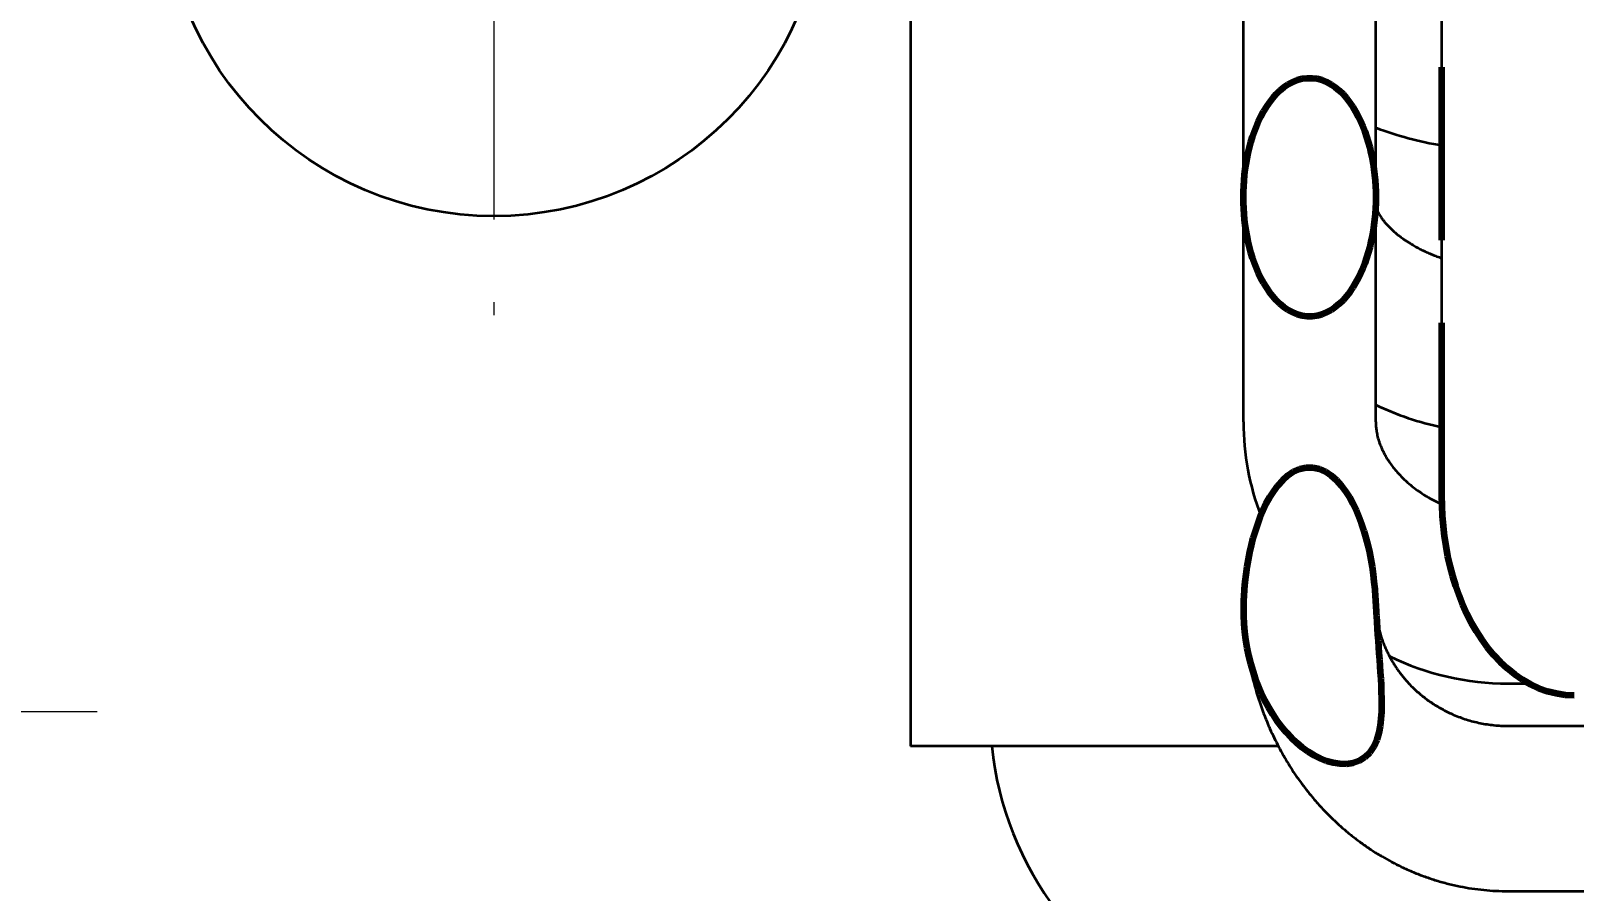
# Model space of a CAD drawing. Extents: x 23 to 417, y 3 to 294.
# Drawn here: x 143.061 to 144.927, y 93.535 to 94.576 of the extents above; entities that cross this region are included whole.
import ezdxf
from ezdxf.enums import TextEntityAlignment as Align

# ---------------------------------------------------------------- set-up
doc = ezdxf.new("R2010")
doc.units = 0
doc.linetypes.add('DASHDOT', pattern=[18.5, 12, -3, 0.5, -3])
doc.linetypes.add('DASHED', pattern=[15, 12, -3])
doc.layers.get('0').update_dxf_attribs({"lineweight": 13})
doc.styles.get("Standard").update_dxf_attribs({"font": 'isocp.shx'})
doc.dimstyles.get("Standard").update_dxf_attribs({"dimtxt": 2.5, "dimasz": 2.5, "dimexe": 1.25, "dimexo": 0.625, "dimtad": 1, "dimtxsty": 'Standard', "dimcen": 2.5, "dimadec": 0, "dimazin": 0, "dimtfac": 1, "dimtmove": 0, "dimatfit": 0, "dimfxl": 0, "dimarcsym": 0})

# ---------------------------------------------------------------- blocks, each defined once
blk = doc.blocks.new('*D489')
at = {"color": 30, "lineweight": 13, "transparency": 16777216}
for p, q in [((139.3107, 96.4887), (139.3107, 76.0052)), ((115.691, 76.0052), (144.3107, 76.0052))]:
    blk.add_line(p, q, dxfattribs=at)
at = {"color": 30, "lineweight": 13, "ltscale": 0.117668, "transparency": 16777216}
blk.add_line((133.7807, 80.7119), (133.7807, 76.0052), dxfattribs=at)
at = {"color": 30, "lineweight": 13, "transparency": 16777216}
for points in [[(131.8488, 75.4876), (133.7807, 76.0052), (131.8488, 76.5228)], [(141.2425, 76.5228), (139.3107, 76.0052), (141.2425, 75.4876)]]:
    blk.add_lwpolyline(points, dxfattribs=at)
for s, height, width, p, p2 in [('[', 2, 1.552527, (124.7289, 78.0052), (125.5052, 78.0052)), (']', 2, 1.552524, (129.0591, 78.0052), (129.8354, 78.0052)), ('27.7', 2, 1.341762, (115.691, 78.0052), (121.7289, 78.0052)), ('1', 2, 2.21984, (126.5052, 78.0052), (128.0591, 78.0052)), ('/', 1, 1.818182, (122.7289, 78.5052), (123.7289, 78.5052))]:
    blk.add_text(s, height=height, dxfattribs=dict(at, width=width)).set_placement(p, p2, align=Align.FIT)
blk = doc.blocks.new('BLOCK4494')
at = {"color": 7, "linetype": 'DASHDOT', "lineweight": 13, "ltscale": 0.13}
for p, q in [((9.7, -25.1996), (9.7, -30.3996)), ((12.3, -27.7996), (7.1, -27.7996))]:
    blk.add_line(p, q, dxfattribs=at)
blk = doc.blocks.new('BLOCK4531')
at = {"color": 7, "linetype": 'DASHDOT', "lineweight": 13, "ltscale": 0.13}
for p, q in [((14.7, -20.1996), (14.7, -25.3996)), ((17.3, -22.7996), (12.1, -22.7996))]:
    blk.add_line(p, q, dxfattribs=at)
blk = doc.blocks.new('BLOCK4554')
at = {"color": 7, "lineweight": 35, "ltscale": 0.4375}
blk.add_line((17.22, -10.5075), (17.22, -28.0075), dxfattribs=at)
at = {"color": 7, "lineweight": 35, "ltscale": 0.044846}
blk.add_line((19.2333, -24.7334), (19.2333, -22.9396), dxfattribs=at)
at = {"color": 7, "lineweight": 35, "ltscale": 0.043543}
blk.add_line((20.0333, -24.6813), (20.0333, -22.9396), dxfattribs=at)
at = {"color": 7, "lineweight": 35, "ltscale": 0.087136}
blk.add_line((20.4333, -26.4901), (20.4333, -23.0047), dxfattribs=at)
at = {"color": 7, "lineweight": 35, "ltscale": 0.033996}
for p, q in [((19.2333, -26.0453), (19.2333, -24.6855)), ((20.0333, -26.0453), (20.0333, -24.6855))]:
    blk.add_line(p, q, dxfattribs=at)
at = {"color": 7, "lineweight": 35, "ltscale": 0.001926}
blk.add_line((20.03, -27.1023), (20.0346, -27.1792), dxfattribs=at)
at = {"color": 7, "lineweight": 35, "ltscale": 0.000959588}
blk.add_line((19.2369, -27.2559), (19.2351, -27.2175), dxfattribs=at)
at = {"color": 7, "lineweight": 35, "ltscale": 0.000959999}
blk.add_line((20.0346, -27.1792), (20.037, -27.2175), dxfattribs=at)
at = {"color": 7, "lineweight": 35, "ltscale": 0.003117}
blk.add_line((20.8333, -27.6276), (20.958, -27.6276), dxfattribs=at)
at = {"color": 7, "lineweight": 35, "ltscale": 0.23}
for p, q in [((20.8333, -27.8842), (30.0333, -27.8842)), ((20.8333, -28.8842), (30.0333, -28.8842))]:
    blk.add_line(p, q, dxfattribs=at)
at = {"color": 7, "lineweight": 35, "ltscale": 0.055614}
blk.add_line((19.4446, -28.0075), (17.22, -28.0075), dxfattribs=at)
at = {"color": 7, "lineweight": 35}
blk.add_circle((14.7, -22.7996), 2, dxfattribs=at)
for centre, radius, start, end in [((20.768, -22.3119), 2.0863, 249.35302, 260.76803), ((20.7986, -24.3412), 1.7739, 244.46983, 258.11603), ((20.825, -26.0462), 1.5916, 179.96845, 200.87833), ((20.5252, -27.1764), 1.2907, 176.71152, 181.82814), ((20.8316, -25.9925), 1.6351, 244.03605, 270.06), ((19.7, -27.7996), 2, 185.97021, 217.15611)]:
    blk.add_arc(centre, radius, start, end, dxfattribs=at)
for points, degree, knots in [([(20.0333, -24.6855), (20.0333, -24.6197), (20.0292, -24.554), (20.0209, -24.4887), (19.9943, -24.3533), (19.9465, -24.2254), (19.915, -24.1614), (19.8635, -24.0843), (19.7975, -24.0258), (19.7809, -24.0131), (19.748, -23.9918), (19.7125, -23.9766), (19.6947, -23.9708), (19.6599, -23.9632), (19.6245, -23.9625), (19.6069, -23.9639), (19.5725, -23.9701), (19.5395, -23.9825), (19.5231, -23.9903), (19.4534, -24.0307), (19.3958, -24.0938), (19.3589, -24.1506), (19.292, -24.2847), (19.2538, -24.433), (19.2402, -24.5164), (19.2333, -24.601), (19.2333, -24.6855)], 5, [0, 0, 0, 0, 0, 0, 0.465072, 0.465072, 0.465072, 0.977106, 0.977106, 0.977106, 1.134805, 1.134805, 1.134805, 1.279691, 1.279691, 1.279691, 1.417634, 1.417634, 1.417634, 1.557316, 1.557316, 1.557316, 2.042865, 2.042865, 2.042865, 2.640664, 2.640664, 2.640664, 2.640664, 2.640664, 2.640664]), ([(19.2333, -24.6855), (19.2333, -24.77), (19.2402, -24.8546), (19.2538, -24.938), (19.292, -25.0863), (19.3589, -25.2204), (19.3957, -25.2772), (19.4534, -25.3403), (19.5231, -25.3807), (19.5395, -25.3885), (19.5725, -25.4009), (19.6069, -25.4071), (19.6245, -25.4085), (19.6599, -25.4078), (19.6947, -25.4002), (19.7125, -25.3944), (19.748, -25.3792), (19.7809, -25.3579), (19.7975, -25.3452), (19.8635, -25.2867), (19.915, -25.2096), (19.9465, -25.1456), (19.9943, -25.0177), (20.0209, -24.8823), (20.0292, -24.817), (20.0333, -24.7513), (20.0333, -24.6855)], 5, [0, 0, 0, 0, 0, 0, 0.597809, 0.597809, 0.597809, 1.083373, 1.083373, 1.083373, 1.223055, 1.223055, 1.223055, 1.360998, 1.360998, 1.360998, 1.505884, 1.505884, 1.505884, 1.663583, 1.663583, 1.663583, 2.175598, 2.175598, 2.175598, 2.640664, 2.640664, 2.640664, 2.640664, 2.640664, 2.640664]), ([(20.0333, -24.7334), (20.0333, -24.7341), (20.0334, -24.7357), (20.0337, -24.7388), (20.0345, -24.7431), (20.0362, -24.7498), (20.0393, -24.7588), (20.0435, -24.7685), (20.0483, -24.7782), (20.0535, -24.7877), (20.0598, -24.7982), (20.0682, -24.8108), (20.079, -24.8255), (20.0926, -24.8422), (20.1079, -24.859), (20.1241, -24.8754), (20.141, -24.8911), (20.159, -24.9065), (20.18, -24.9232), (20.2079, -24.9434), (20.2387, -24.9635), (20.2693, -24.9815), (20.2953, -24.9956), (20.321, -25.0084), (20.3476, -25.0208), (20.3752, -25.0326), (20.4038, -25.0438), (20.4232, -25.0508), (20.4331, -25.0542)], 3, [0, 0, 0, 0, 0.0021047, 0.0048636, 0.0091154, 0.0154204, 0.0253833, 0.0376369, 0.047161, 0.0579805, 0.0699505, 0.0838836, 0.103443, 0.1246803, 0.1484078, 0.1715672, 0.1939416, 0.2175966, 0.2424655, 0.2744764, 0.3208507, 0.3529355, 0.3808681, 0.409552, 0.4389459, 0.469004, 0.4996806, 0.5309305, 0.5309305, 0.5309305, 0.5309305]), ([(20.0333, -26.0453), (20.0333, -26.0501), (20.0335, -26.0596), (20.0344, -26.0739), (20.0358, -26.0883), (20.038, -26.1033), (20.0408, -26.1189), (20.0446, -26.1351), (20.0491, -26.1517), (20.0552, -26.1705), (20.0629, -26.1912), (20.0721, -26.2122), (20.082, -26.2322), (20.0941, -26.2544), (20.1095, -26.2795), (20.1289, -26.3073), (20.1506, -26.3349), (20.1741, -26.3616), (20.1993, -26.3874), (20.2277, -26.4135), (20.2597, -26.44), (20.2959, -26.4666), (20.3331, -26.4909), (20.3688, -26.5116), (20.4021, -26.5289), (20.4233, -26.539), (20.434, -26.5438)], 3, [0, 0, 0, 0, 0.0142178, 0.0284867, 0.0429815, 0.057778, 0.0738631, 0.090439, 0.107635, 0.1256541, 0.1496808, 0.1737577, 0.194508, 0.216644, 0.249378, 0.2829445, 0.3184004, 0.3545506, 0.3895563, 0.4265091, 0.4700805, 0.5144794, 0.5610322, 0.6033002, 0.6381674, 0.673611, 0.673611, 0.673611, 0.673611]), ([(20.03, -27.1023), (20.025, -27.0158), (20.0153, -26.9295), (20.0007, -26.8445), (19.9709, -26.7199), (19.9259, -26.6018), (19.9095, -26.5643), (19.8698, -26.4863), (19.819, -26.4169), (19.7876, -26.3825), (19.7416, -26.3468), (19.6898, -26.3276), (19.678, -26.3242), (19.655, -26.3195), (19.6316, -26.3186), (19.6201, -26.3191), (19.5973, -26.3219), (19.5751, -26.3282), (19.564, -26.3322), (19.5362, -26.3446), (19.5103, -26.3615), (19.4949, -26.3735), (19.4557, -26.4091), (19.4221, -26.4517), (19.4029, -26.4807), (19.3641, -26.5477), (19.3332, -26.6198), (19.3183, -26.6604), (19.2831, -26.7705), (19.2594, -26.8847), (19.2484, -26.9567), (19.2408, -27.0294), (19.2366, -27.1023)], 5, [0, 0, 0, 0, 0, 0, 0.613402, 0.613402, 0.613402, 0.908545, 0.908545, 0.908545, 1.248258, 1.248258, 1.248258, 1.343855, 1.343855, 1.343855, 1.43502, 1.43502, 1.43502, 1.526797, 1.526797, 1.526797, 1.673477, 1.673477, 1.673477, 1.928439, 1.928439, 1.928439, 2.238939, 2.238939, 2.238939, 2.755645, 2.755645, 2.755645, 2.755645, 2.755645, 2.755645]), ([(21.2333, -27.7), (21.1563, -27.7), (21.0792, -27.6863), (21.0048, -27.6588), (20.8584, -27.5768), (20.7361, -27.453), (20.6798, -27.3794), (20.5566, -27.1779), (20.4804, -26.947), (20.4503, -26.8022), (20.4344, -26.6517), (20.4333, -26.5015), (20.4333, -26.4977), (20.4333, -26.4939), (20.4333, -26.4901)], 5, [0, 0, 0, 0, 0, 0, 0.616602, 0.616602, 0.616602, 1.293518, 1.293518, 1.293518, 2.328977, 2.328977, 2.328977, 2.355776, 2.355776, 2.355776, 2.355776, 2.355776, 2.355776]), ([(20.037, -27.2175), (20.041, -27.2806), (20.0453, -27.3436), (20.05, -27.4066), (20.0578, -27.51), (20.0644, -27.6158), (20.0666, -27.6567), (20.0692, -27.7287), (20.0678, -27.8029), (20.0661, -27.8345), (20.0614, -27.8832), (20.051, -27.932), (20.0467, -27.9487), (20.0369, -27.9789), (20.0233, -28.0076), (20.016, -28.0206), (20.0006, -28.0435), (19.982, -28.0632), (19.9723, -28.0719), (19.9521, -28.0869), (19.9302, -28.0981), (19.9188, -28.1029), (19.8888, -28.1126), (19.8577, -28.1165), (19.838, -28.1169), (19.7969, -28.1142), (19.7562, -28.1046), (19.7349, -28.0978), (19.6788, -28.0757), (19.6255, -28.0438), (19.5934, -28.0206), (19.5283, -27.9657), (19.4702, -27.8998), (19.4415, -27.8624), (19.3568, -27.7357), (19.2951, -27.5898), (19.2642, -27.4838), (19.2447, -27.3729), (19.2372, -27.2609), (19.2371, -27.2592), (19.237, -27.2575), (19.2369, -27.2559)], 5, [0, 0, 0, 0, 0, 0, 0.535197, 0.535197, 0.535197, 0.867954, 0.867954, 0.867954, 1.110519, 1.110519, 1.110519, 1.2356, 1.2356, 1.2356, 1.341886, 1.341886, 1.341886, 1.438563, 1.438563, 1.438563, 1.534797, 1.534797, 1.534797, 1.688936, 1.688936, 1.688936, 1.862894, 1.862894, 1.862894, 2.153902, 2.153902, 2.153902, 2.48169, 2.48169, 2.48169, 3.202259, 3.202259, 3.202259, 3.213172, 3.213172, 3.213172, 3.213172, 3.213172, 3.213172]), ([(20.0346, -27.1792), (20.035, -27.1869), (20.0363, -27.2023), (20.0389, -27.2253), (20.0423, -27.2484), (20.047, -27.2738), (20.0533, -27.3016), (20.0615, -27.3318), (20.0712, -27.3619), (20.0818, -27.3903), (20.0926, -27.416), (20.1033, -27.4389), (20.1143, -27.4608), (20.1262, -27.4826), (20.139, -27.5041), (20.1527, -27.5256), (20.1672, -27.5468), (20.1827, -27.5677), (20.1999, -27.5894), (20.2191, -27.6119), (20.241, -27.6356), (20.265, -27.6595), (20.2911, -27.6832), (20.3185, -27.706), (20.3472, -27.7278), (20.3771, -27.7484), (20.4082, -27.7679), (20.4404, -27.7861), (20.4724, -27.8024), (20.5066, -27.8179), (20.5429, -27.8324), (20.5826, -27.8461), (20.6231, -27.8577), (20.6643, -27.8673), (20.7061, -27.8748), (20.7482, -27.8802), (20.7907, -27.8835), (20.8191, -27.8842), (20.8333, -27.8842)], 3, [0, 0, 0, 0, 0.023089, 0.04623, 0.069587, 0.093029, 0.123845, 0.15506, 0.186724, 0.21888, 0.246053, 0.270232, 0.294713, 0.319499, 0.344593, 0.369995, 0.395704, 0.421715, 0.448025, 0.478941, 0.510237, 0.545072, 0.580324, 0.615971, 0.651987, 0.688345, 0.725019, 0.761983, 0.79922, 0.832838, 0.874555, 0.916501, 0.958638, 1.000934, 1.043356, 1.085871, 1.12845, 1.17106, 1.17106, 1.17106, 1.17106]), ([(19.2369, -27.2559), (19.2383, -27.2778), (19.2417, -27.3215), (19.2491, -27.3868), (19.2588, -27.4517), (19.2728, -27.5282), (19.293, -27.6158), (19.3212, -27.7136), (19.3544, -27.8091), (19.3876, -27.8899), (19.4186, -27.9566), (19.4456, -28.0101), (19.4742, -28.0625), (19.5045, -28.1135), (19.5362, -28.1633), (19.5694, -28.2117), (19.6041, -28.2586), (19.6462, -28.3118), (19.6966, -28.3701), (19.7521, -28.4281), (19.8055, -28.4788), (19.8561, -28.523), (19.9081, -28.5648), (19.9615, -28.6042), (20.0161, -28.6411), (20.072, -28.6756), (20.129, -28.7074), (20.1918, -28.7392), (20.2588, -28.7692), (20.33, -28.7967), (20.4001, -28.82), (20.4711, -28.8398), (20.5427, -28.856), (20.6149, -28.8686), (20.6875, -28.8776), (20.7603, -28.883), (20.809, -28.8842), (20.8333, -28.8842)], 3, [0, 0, 0, 0, 0.065812, 0.131551, 0.197126, 0.262578, 0.364927, 0.466694, 0.567788, 0.668121, 0.728414, 0.788388, 0.848045, 0.90738, 0.966387, 1.025064, 1.083411, 1.141428, 1.22839, 1.314624, 1.382168, 1.449286, 1.515997, 1.582317, 1.648266, 1.713866, 1.779139, 1.844101, 1.925033, 1.999175, 2.073025, 2.146624, 2.220013, 2.293234, 2.366329, 2.439341, 2.51231, 2.51231, 2.51231, 2.51231])]:
    blk.add_open_spline(points, degree=degree, knots=knots, dxfattribs=at)
blk = doc.blocks.new('BLOCK4560')
at = {"color": 7, "linetype": 'DASHED', "lineweight": 140, "ltscale": 0.001067}
blk.add_line((19.4418, -26.4287), (19.4704, -26.397), dxfattribs=at)
at = {"color": 7, "linetype": 'DASHED', "lineweight": 140, "ltscale": 0.001056}
blk.add_line((19.4704, -26.397), (19.502, -26.369), dxfattribs=at)
at = {"color": 7, "linetype": 'DASHED', "lineweight": 140, "ltscale": 0.00104}
blk.add_line((19.502, -26.369), (19.5365, -26.3458), dxfattribs=at)
at = {"color": 7, "linetype": 'DASHED', "lineweight": 140, "ltscale": 0.001021}
for p, q in [((19.5365, -26.3458), (19.5738, -26.3292)), ((19.7755, -28.1084), (19.7362, -28.0973))]:
    blk.add_line(p, q, dxfattribs=at)
at = {"color": 7, "linetype": 'DASHED', "lineweight": 140, "ltscale": 0.001006}
blk.add_line((19.5738, -26.3292), (19.6131, -26.3203), dxfattribs=at)
at = {"color": 7, "linetype": 'DASHED', "lineweight": 140, "ltscale": 0.001003}
blk.add_line((19.6131, -26.3203), (19.6532, -26.3203), dxfattribs=at)
at = {"color": 7, "linetype": 'DASHED', "lineweight": 140, "ltscale": 0.001008}
for p, q in [((19.6532, -26.3203), (19.6925, -26.3291)), ((19.9331, -28.0961), (19.8951, -28.1096))]:
    blk.add_line(p, q, dxfattribs=at)
at = {"color": 7, "linetype": 'DASHED', "lineweight": 140, "ltscale": 0.001019}
blk.add_line((19.6925, -26.3291), (19.7298, -26.3457), dxfattribs=at)
at = {"color": 7, "linetype": 'DASHED', "lineweight": 140, "ltscale": 0.001038}
blk.add_line((19.7298, -26.3457), (19.7643, -26.3687), dxfattribs=at)
at = {"color": 7, "linetype": 'DASHED', "lineweight": 140, "ltscale": 0.001059}
blk.add_line((19.7643, -26.3687), (19.796, -26.3968), dxfattribs=at)
at = {"color": 7, "linetype": 'DASHED', "lineweight": 140, "ltscale": 0.001075}
blk.add_line((19.796, -26.3968), (19.8248, -26.4288), dxfattribs=at)
at = {"color": 7, "linetype": 'DASHED', "lineweight": 140, "ltscale": 0.001097}
for p, q in [((19.3714, -26.5386), (19.3925, -26.5001)), ((19.8742, -26.5003), (19.8953, -26.5387))]:
    blk.add_line(p, q, dxfattribs=at)
at = {"color": 7, "linetype": 'DASHED', "lineweight": 140, "ltscale": 0.00109}
for p, q in [((19.3925, -26.5001), (19.416, -26.4633)), ((19.8508, -26.4635), (19.8742, -26.5003))]:
    blk.add_line(p, q, dxfattribs=at)
at = {"color": 7, "linetype": 'DASHED', "lineweight": 140, "ltscale": 0.00108}
blk.add_line((19.416, -26.4633), (19.4418, -26.4287), dxfattribs=at)
at = {"color": 7, "linetype": 'DASHED', "lineweight": 140, "ltscale": 0.001084}
blk.add_line((19.8248, -26.4288), (19.8508, -26.4635), dxfattribs=at)
at = {"color": 7, "linetype": 'DASHED', "lineweight": 140, "ltscale": 0.001109}
for p, q in [((19.3349, -26.6192), (19.3522, -26.5783)), ((19.9145, -26.5785), (19.9317, -26.6194))]:
    blk.add_line(p, q, dxfattribs=at)
at = {"color": 7, "linetype": 'DASHED', "lineweight": 140, "ltscale": 0.001104}
for p, q in [((19.3522, -26.5783), (19.3714, -26.5386)), ((19.8953, -26.5387), (19.9145, -26.5785))]:
    blk.add_line(p, q, dxfattribs=at)
at = {"color": 7, "linetype": 'DASHED', "lineweight": 140, "ltscale": 0.001117}
for p, q in [((19.3053, -26.7033), (19.3193, -26.6609)), ((19.9473, -26.6611), (19.9614, -26.7035))]:
    blk.add_line(p, q, dxfattribs=at)
at = {"color": 7, "linetype": 'DASHED', "lineweight": 140, "ltscale": 0.001113}
blk.add_line((19.3193, -26.6609), (19.3349, -26.6192), dxfattribs=at)
at = {"color": 7, "linetype": 'DASHED', "lineweight": 140, "ltscale": 0.001114}
blk.add_line((19.9317, -26.6194), (19.9473, -26.6611), dxfattribs=at)
at = {"color": 7, "linetype": 'DASHED', "lineweight": 140, "ltscale": 0.001123}
blk.add_line((19.2815, -26.7899), (19.2927, -26.7464), dxfattribs=at)
at = {"color": 7, "linetype": 'DASHED', "lineweight": 140, "ltscale": 0.00112}
for p, q in [((19.2927, -26.7464), (19.3053, -26.7033)), ((19.9614, -26.7035), (19.9739, -26.7466))]:
    blk.add_line(p, q, dxfattribs=at)
at = {"color": 7, "linetype": 'DASHED', "lineweight": 140, "ltscale": 0.001122}
blk.add_line((19.9739, -26.7466), (19.9851, -26.79), dxfattribs=at)
at = {"color": 7, "linetype": 'DASHED', "lineweight": 140, "ltscale": 0.001128}
for p, q in [((19.2555, -26.9225), (19.263, -26.878)), ((20.0111, -26.9225), (20.0175, -26.9672))]:
    blk.add_line(p, q, dxfattribs=at)
at = {"color": 7, "linetype": 'DASHED', "lineweight": 140, "ltscale": 0.001127}
for p, q in [((19.263, -26.878), (19.2716, -26.8338)), ((20.0036, -26.8781), (20.0111, -26.9225))]:
    blk.add_line(p, q, dxfattribs=at)
at = {"color": 7, "linetype": 'DASHED', "lineweight": 140, "ltscale": 0.001125}
for p, q in [((19.2716, -26.8338), (19.2815, -26.7899)), ((19.995, -26.8339), (20.0036, -26.8781)), ((19.523, -27.9559), (19.4923, -27.923))]:
    blk.add_line(p, q, dxfattribs=at)
at = {"color": 7, "linetype": 'DASHED', "lineweight": 140, "ltscale": 0.001124}
blk.add_line((19.9851, -26.79), (19.995, -26.8339), dxfattribs=at)
at = {"color": 7, "linetype": 'DASHED', "lineweight": 140, "ltscale": 0.00113}
for p, q in [((19.2439, -27.0121), (19.2491, -26.9672)), ((20.0175, -26.9672), (20.0227, -27.0121))]:
    blk.add_line(p, q, dxfattribs=at)
at = {"color": 7, "linetype": 'DASHED', "lineweight": 140, "ltscale": 0.001129}
blk.add_line((19.2491, -26.9672), (19.2555, -26.9225), dxfattribs=at)
at = {"color": 7, "linetype": 'DASHED', "lineweight": 140, "ltscale": 0.001132}
for p, q in [((19.2366, -27.1023), (19.2397, -27.0571)), ((20.0269, -27.0571), (20.03, -27.1023))]:
    blk.add_line(p, q, dxfattribs=at)
at = {"color": 7, "linetype": 'DASHED', "lineweight": 140, "ltscale": 0.001131}
for p, q in [((19.2397, -27.0571), (19.2439, -27.0121)), ((20.0227, -27.0121), (20.0269, -27.0571))]:
    blk.add_line(p, q, dxfattribs=at)
at = {"color": 7, "linetype": 'DASHED', "lineweight": 140, "ltscale": 0.000411782}
for p, q in [((19.2345, -27.1681), (19.2347, -27.1517)), ((19.2347, -27.2011), (19.2345, -27.1846))]:
    blk.add_line(p, q, dxfattribs=at)
at = {"color": 7, "linetype": 'DASHED', "lineweight": 140, "ltscale": 0.000411644}
blk.add_line((19.2347, -27.1517), (19.2351, -27.1352), dxfattribs=at)
at = {"color": 7, "linetype": 'DASHED', "lineweight": 140, "ltscale": 0.000411478}
blk.add_line((19.2351, -27.1352), (19.2358, -27.1187), dxfattribs=at)
at = {"color": 7, "linetype": 'DASHED', "lineweight": 140, "ltscale": 0.000411333}
blk.add_line((19.2358, -27.1187), (19.2366, -27.1023), dxfattribs=at)
at = {"color": 7, "linetype": 'DASHED', "lineweight": 140, "ltscale": 0.000413013}
blk.add_line((20.03, -27.1023), (20.031, -27.1188), dxfattribs=at)
at = {"color": 7, "linetype": 'DASHED', "lineweight": 140, "ltscale": 0.000412648}
blk.add_line((20.031, -27.1188), (20.0319, -27.1353), dxfattribs=at)
at = {"color": 7, "linetype": 'DASHED', "lineweight": 140, "ltscale": 0.000412383}
blk.add_line((20.0319, -27.1353), (20.0329, -27.1518), dxfattribs=at)
at = {"color": 7, "linetype": 'DASHED', "lineweight": 140, "ltscale": 0.000412117}
blk.add_line((20.0329, -27.1518), (20.0339, -27.1682), dxfattribs=at)
at = {"color": 7, "linetype": 'DASHED', "lineweight": 140, "ltscale": 0.000411797}
blk.add_line((19.2345, -27.1846), (19.2345, -27.1681), dxfattribs=at)
at = {"color": 7, "linetype": 'DASHED', "lineweight": 140, "ltscale": 0.000411692}
blk.add_line((19.2351, -27.2175), (19.2347, -27.2011), dxfattribs=at)
at = {"color": 7, "linetype": 'DASHED', "lineweight": 140, "ltscale": 0.001227}
blk.add_line((19.2376, -27.2666), (19.2351, -27.2175), dxfattribs=at)
at = {"color": 7, "linetype": 'DASHED', "lineweight": 140, "ltscale": 0.000411905}
blk.add_line((20.0339, -27.1682), (20.0349, -27.1847), dxfattribs=at)
at = {"color": 7, "linetype": 'DASHED', "lineweight": 140, "ltscale": 0.000411833}
blk.add_line((20.0349, -27.1847), (20.0359, -27.2011), dxfattribs=at)
at = {"color": 7, "linetype": 'DASHED', "lineweight": 140, "ltscale": 0.000411715}
blk.add_line((20.0359, -27.2011), (20.037, -27.2175), dxfattribs=at)
at = {"color": 7, "linetype": 'DASHED', "lineweight": 140, "ltscale": 0.000944271}
blk.add_line((20.037, -27.2175), (20.0394, -27.2552), dxfattribs=at)
at = {"color": 7, "linetype": 'DASHED', "lineweight": 140, "ltscale": 0.001226}
blk.add_line((19.242, -27.3154), (19.2376, -27.2666), dxfattribs=at)
at = {"color": 7, "linetype": 'DASHED', "lineweight": 140, "ltscale": 0.001225}
blk.add_line((19.2482, -27.364), (19.242, -27.3154), dxfattribs=at)
at = {"color": 7, "linetype": 'DASHED', "lineweight": 140, "ltscale": 0.000944315}
blk.add_line((20.0394, -27.2552), (20.042, -27.2929), dxfattribs=at)
at = {"color": 7, "linetype": 'DASHED', "lineweight": 140, "ltscale": 0.000945022}
blk.add_line((20.042, -27.2929), (20.0446, -27.3306), dxfattribs=at)
at = {"color": 7, "linetype": 'DASHED', "lineweight": 140, "ltscale": 0.000946518}
blk.add_line((20.0446, -27.3306), (20.0473, -27.3684), dxfattribs=at)
at = {"color": 7, "linetype": 'DASHED', "lineweight": 140, "ltscale": 0.001223}
blk.add_line((19.2562, -27.4123), (19.2482, -27.364), dxfattribs=at)
at = {"color": 7, "linetype": 'DASHED', "lineweight": 140, "ltscale": 0.00122}
blk.add_line((19.2661, -27.4601), (19.2562, -27.4123), dxfattribs=at)
at = {"color": 7, "linetype": 'DASHED', "lineweight": 140, "ltscale": 0.000949182}
blk.add_line((20.0473, -27.3684), (20.05, -27.4063), dxfattribs=at)
at = {"color": 7, "linetype": 'DASHED', "lineweight": 140, "ltscale": 0.00095294}
blk.add_line((20.05, -27.4063), (20.0528, -27.4443), dxfattribs=at)
at = {"color": 7, "linetype": 'DASHED', "lineweight": 140, "ltscale": 0.001216}
blk.add_line((19.2778, -27.5073), (19.2661, -27.4601), dxfattribs=at)
at = {"color": 7, "linetype": 'DASHED', "lineweight": 140, "ltscale": 0.001212}
blk.add_line((19.2913, -27.5538), (19.2778, -27.5073), dxfattribs=at)
at = {"color": 7, "linetype": 'DASHED', "lineweight": 140, "ltscale": 0.000957828}
blk.add_line((20.0528, -27.4443), (20.0555, -27.4825), dxfattribs=at)
at = {"color": 7, "linetype": 'DASHED', "lineweight": 140, "ltscale": 0.000963533}
blk.add_line((20.0555, -27.4825), (20.0582, -27.5209), dxfattribs=at)
at = {"color": 7, "linetype": 'DASHED', "lineweight": 140, "ltscale": 0.000969851}
blk.add_line((20.0582, -27.5209), (20.0608, -27.5596), dxfattribs=at)
at = {"color": 7, "linetype": 'DASHED', "lineweight": 140, "ltscale": 0.001207}
blk.add_line((19.3067, -27.5996), (19.2913, -27.5538), dxfattribs=at)
at = {"color": 7, "linetype": 'DASHED', "lineweight": 140, "ltscale": 0.001201}
blk.add_line((19.3238, -27.6445), (19.3067, -27.5996), dxfattribs=at)
at = {"color": 7, "linetype": 'DASHED', "lineweight": 140, "ltscale": 0.00097639}
blk.add_line((20.0608, -27.5596), (20.0632, -27.5986), dxfattribs=at)
at = {"color": 7, "linetype": 'DASHED', "lineweight": 140, "ltscale": 0.000984012}
blk.add_line((20.0632, -27.5986), (20.0653, -27.6379), dxfattribs=at)
at = {"color": 7, "linetype": 'DASHED', "lineweight": 140, "ltscale": 0.001194}
blk.add_line((19.3427, -27.6884), (19.3238, -27.6445), dxfattribs=at)
at = {"color": 7, "linetype": 'DASHED', "lineweight": 140, "ltscale": 0.001187}
blk.add_line((19.3634, -27.7311), (19.3427, -27.6884), dxfattribs=at)
at = {"color": 7, "linetype": 'DASHED', "lineweight": 140, "ltscale": 0.000993409}
blk.add_line((20.0653, -27.6379), (20.067, -27.6776), dxfattribs=at)
at = {"color": 7, "linetype": 'DASHED', "lineweight": 140, "ltscale": 0.001005}
blk.add_line((20.067, -27.6776), (20.068, -27.7178), dxfattribs=at)
at = {"color": 7, "linetype": 'DASHED', "lineweight": 140, "ltscale": 0.001017}
blk.add_line((20.068, -27.7178), (20.0682, -27.7585), dxfattribs=at)
at = {"color": 7, "linetype": 'DASHED', "lineweight": 140, "ltscale": 0.001179}
blk.add_line((19.3858, -27.7726), (19.3634, -27.7311), dxfattribs=at)
at = {"color": 7, "linetype": 'DASHED', "lineweight": 140, "ltscale": 0.00117}
blk.add_line((19.4099, -27.8127), (19.3858, -27.7726), dxfattribs=at)
at = {"color": 7, "linetype": 'DASHED', "lineweight": 140, "ltscale": 0.00116}
blk.add_line((19.4357, -27.8512), (19.4099, -27.8127), dxfattribs=at)
at = {"color": 7, "linetype": 'DASHED', "lineweight": 140, "ltscale": 0.001046}
blk.add_line((20.0673, -27.7997), (20.0647, -27.8415), dxfattribs=at)
at = {"color": 7, "linetype": 'DASHED', "lineweight": 140, "ltscale": 0.001031}
blk.add_line((20.0682, -27.7585), (20.0673, -27.7997), dxfattribs=at)
at = {"color": 7, "linetype": 'DASHED', "lineweight": 140, "ltscale": 0.001149}
blk.add_line((19.4632, -27.888), (19.4357, -27.8512), dxfattribs=at)
at = {"color": 7, "linetype": 'DASHED', "lineweight": 140, "ltscale": 0.001138}
blk.add_line((19.4923, -27.923), (19.4632, -27.888), dxfattribs=at)
at = {"color": 7, "linetype": 'DASHED', "lineweight": 140, "ltscale": 0.001079}
blk.add_line((20.0599, -27.8837), (20.0519, -27.9261), dxfattribs=at)
at = {"color": 7, "linetype": 'DASHED', "lineweight": 140, "ltscale": 0.001062}
blk.add_line((20.0647, -27.8415), (20.0599, -27.8837), dxfattribs=at)
at = {"color": 7, "linetype": 'DASHED', "lineweight": 140, "ltscale": 0.001112}
blk.add_line((19.5552, -27.9866), (19.523, -27.9559), dxfattribs=at)
at = {"color": 7, "linetype": 'DASHED', "lineweight": 140, "ltscale": 0.001098}
blk.add_line((19.5889, -28.0148), (19.5552, -27.9866), dxfattribs=at)
at = {"color": 7, "linetype": 'DASHED', "lineweight": 140, "ltscale": 0.001096}
blk.add_line((20.0398, -27.9682), (20.0222, -28.0083), dxfattribs=at)
at = {"color": 7, "linetype": 'DASHED', "lineweight": 140, "ltscale": 0.001094}
blk.add_line((20.0519, -27.9261), (20.0398, -27.9682), dxfattribs=at)
at = {"color": 7, "linetype": 'DASHED', "lineweight": 140, "ltscale": 0.001083}
blk.add_line((19.6239, -28.0403), (19.5889, -28.0148), dxfattribs=at)
at = {"color": 7, "linetype": 'DASHED', "lineweight": 140, "ltscale": 0.001068}
blk.add_line((19.6602, -28.0628), (19.6239, -28.0403), dxfattribs=at)
at = {"color": 7, "linetype": 'DASHED', "lineweight": 140, "ltscale": 0.001052}
blk.add_line((19.6977, -28.0819), (19.6602, -28.0628), dxfattribs=at)
at = {"color": 7, "linetype": 'DASHED', "lineweight": 140, "ltscale": 0.001036}
blk.add_line((19.7362, -28.0973), (19.6977, -28.0819), dxfattribs=at)
at = {"color": 7, "linetype": 'DASHED', "lineweight": 140, "ltscale": 0.001028}
blk.add_line((19.968, -28.0744), (19.9331, -28.0961), dxfattribs=at)
at = {"color": 7, "linetype": 'DASHED', "lineweight": 140, "ltscale": 0.001061}
blk.add_line((19.9982, -28.0446), (19.968, -28.0744), dxfattribs=at)
at = {"color": 7, "linetype": 'DASHED', "lineweight": 140, "ltscale": 0.001087}
blk.add_line((20.0222, -28.0083), (19.9982, -28.0446), dxfattribs=at)
at = {"color": 7, "linetype": 'DASHED', "lineweight": 140, "ltscale": 0.001009}
blk.add_line((19.8153, -28.1147), (19.7755, -28.1084), dxfattribs=at)
at = {"color": 7, "linetype": 'DASHED', "lineweight": 140, "ltscale": 0.001004}
blk.add_line((19.8555, -28.1154), (19.8153, -28.1147), dxfattribs=at)
at = {"color": 7, "linetype": 'DASHED', "lineweight": 140, "ltscale": 0.000999757}
blk.add_line((19.8951, -28.1096), (19.8555, -28.1154), dxfattribs=at)
blk = doc.blocks.new('BLOCK4569')
at = {"color": 7, "linetype": 'DASHED', "lineweight": 140, "ltscale": 0.000764459}
blk.add_line((19.531, -23.9874), (19.5593, -23.9758), dxfattribs=at)
at = {"color": 7, "linetype": 'DASHED', "lineweight": 140, "ltscale": 0.000755713}
blk.add_line((19.5593, -23.9758), (19.5885, -23.9679), dxfattribs=at)
at = {"color": 7, "linetype": 'DASHED', "lineweight": 140, "ltscale": 0.000754931}
blk.add_line((19.5885, -23.9679), (19.6184, -23.9639), dxfattribs=at)
at = {"color": 7, "linetype": 'DASHED', "lineweight": 140, "ltscale": 0.000752735}
blk.add_line((19.6184, -23.9639), (19.6485, -23.9639), dxfattribs=at)
at = {"color": 7, "linetype": 'DASHED', "lineweight": 140, "ltscale": 0.000751584}
blk.add_line((19.6485, -23.9639), (19.6783, -23.9679), dxfattribs=at)
at = {"color": 7, "linetype": 'DASHED', "lineweight": 140, "ltscale": 0.000759347}
blk.add_line((19.6783, -23.9679), (19.7076, -23.9759), dxfattribs=at)
at = {"color": 7, "linetype": 'DASHED', "lineweight": 140, "ltscale": 0.000764774}
blk.add_line((19.7076, -23.9759), (19.7359, -23.9875), dxfattribs=at)
at = {"color": 7, "linetype": 'DASHED', "lineweight": 140, "ltscale": 0.000804253}
for p, q in [((19.4101, -24.0863), (19.4313, -24.0622)), ((19.4313, -25.3088), (19.41, -25.2847))]:
    blk.add_line(p, q, dxfattribs=at)
at = {"color": 7, "linetype": 'DASHED', "lineweight": 140, "ltscale": 0.000795608}
blk.add_line((19.4313, -24.0622), (19.4541, -24.0399), dxfattribs=at)
at = {"color": 7, "linetype": 'DASHED', "lineweight": 140, "ltscale": 0.000786391}
blk.add_line((19.4541, -24.0399), (19.4783, -24.0198), dxfattribs=at)
at = {"color": 7, "linetype": 'DASHED', "lineweight": 140, "ltscale": 0.000777606}
for p, q in [((19.4783, -24.0198), (19.5039, -24.0022)), ((19.5039, -25.3688), (19.4783, -25.3512))]:
    blk.add_line(p, q, dxfattribs=at)
at = {"color": 7, "linetype": 'DASHED', "lineweight": 140, "ltscale": 0.000772064}
blk.add_line((19.5039, -24.0022), (19.531, -23.9874), dxfattribs=at)
at = {"color": 7, "linetype": 'DASHED', "lineweight": 140, "ltscale": 0.000769713}
blk.add_line((19.7359, -23.9875), (19.7629, -24.0023), dxfattribs=at)
at = {"color": 7, "linetype": 'DASHED', "lineweight": 140, "ltscale": 0.000780251}
for p, q in [((19.7629, -24.0023), (19.7886, -24.02)), ((19.7886, -25.351), (19.7629, -25.3687))]:
    blk.add_line(p, q, dxfattribs=at)
at = {"color": 7, "linetype": 'DASHED', "lineweight": 140, "ltscale": 0.000788588}
blk.add_line((19.7886, -24.02), (19.8129, -24.0402), dxfattribs=at)
at = {"color": 7, "linetype": 'DASHED', "lineweight": 140, "ltscale": 0.000793914}
blk.add_line((19.8129, -24.0402), (19.8355, -24.0625), dxfattribs=at)
at = {"color": 7, "linetype": 'DASHED', "lineweight": 140, "ltscale": 0.000801044}
for p, q in [((19.8355, -24.0625), (19.8567, -24.0865)), ((19.8567, -25.2845), (19.8355, -25.3086))]:
    blk.add_line(p, q, dxfattribs=at)
at = {"color": 7, "linetype": 'DASHED', "lineweight": 140, "ltscale": 0.000826271}
blk.add_line((19.3391, -24.1963), (19.3548, -24.1672), dxfattribs=at)
at = {"color": 7, "linetype": 'DASHED', "lineweight": 140, "ltscale": 0.000822681}
for p, q in [((19.3548, -24.1672), (19.3718, -24.139)), ((19.3718, -25.232), (19.3548, -25.2038))]:
    blk.add_line(p, q, dxfattribs=at)
at = {"color": 7, "linetype": 'DASHED', "lineweight": 140, "ltscale": 0.000817932}
blk.add_line((19.3718, -24.139), (19.3902, -24.112), dxfattribs=at)
at = {"color": 7, "linetype": 'DASHED', "lineweight": 140, "ltscale": 0.000811805}
blk.add_line((19.3902, -24.112), (19.4101, -24.0863), dxfattribs=at)
at = {"color": 7, "linetype": 'DASHED', "lineweight": 140, "ltscale": 0.000808147}
blk.add_line((19.8567, -24.0865), (19.8765, -24.1121), dxfattribs=at)
at = {"color": 7, "linetype": 'DASHED', "lineweight": 140, "ltscale": 0.000814612}
for p, q in [((19.8765, -24.1121), (19.8948, -24.139)), ((19.8948, -25.232), (19.8764, -25.2589))]:
    blk.add_line(p, q, dxfattribs=at)
at = {"color": 7, "linetype": 'DASHED', "lineweight": 140, "ltscale": 0.000820163}
blk.add_line((19.8948, -24.139), (19.9118, -24.1671), dxfattribs=at)
at = {"color": 7, "linetype": 'DASHED', "lineweight": 140, "ltscale": 0.000824847}
blk.add_line((19.9118, -24.1671), (19.9275, -24.1961), dxfattribs=at)
at = {"color": 7, "linetype": 'DASHED', "lineweight": 140, "ltscale": 0.000833604}
for p, q in [((19.2994, -24.2878), (19.3115, -24.2567)), ((19.3115, -25.1144), (19.2994, -25.0833))]:
    blk.add_line(p, q, dxfattribs=at)
at = {"color": 7, "linetype": 'DASHED', "lineweight": 140, "ltscale": 0.000831119}
blk.add_line((19.3115, -24.2567), (19.3247, -24.2261), dxfattribs=at)
at = {"color": 7, "linetype": 'DASHED', "lineweight": 140, "ltscale": 0.000828889}
blk.add_line((19.3247, -24.2261), (19.3391, -24.1963), dxfattribs=at)
at = {"color": 7, "linetype": 'DASHED', "lineweight": 140, "ltscale": 0.000828738}
blk.add_line((19.9275, -24.1961), (19.9419, -24.226), dxfattribs=at)
at = {"color": 7, "linetype": 'DASHED', "lineweight": 140, "ltscale": 0.000831946}
blk.add_line((19.9419, -24.226), (19.9551, -24.2565), dxfattribs=at)
at = {"color": 7, "linetype": 'DASHED', "lineweight": 140, "ltscale": 0.000834515}
for p, q in [((19.9551, -24.2565), (19.9671, -24.2877)), ((19.9671, -25.0834), (19.9551, -25.1145))]:
    blk.add_line(p, q, dxfattribs=at)
at = {"color": 7, "linetype": 'DASHED', "lineweight": 140, "ltscale": 0.000840439}
blk.add_line((19.2699, -24.3839), (19.2787, -24.3514), dxfattribs=at)
at = {"color": 7, "linetype": 'DASHED', "lineweight": 140, "ltscale": 0.000838533}
for p, q in [((19.2787, -24.3514), (19.2885, -24.3194)), ((19.2885, -25.0516), (19.2787, -25.0196))]:
    blk.add_line(p, q, dxfattribs=at)
at = {"color": 7, "linetype": 'DASHED', "lineweight": 140, "ltscale": 0.000836249}
blk.add_line((19.2885, -24.3194), (19.2994, -24.2878), dxfattribs=at)
at = {"color": 7, "linetype": 'DASHED', "lineweight": 140, "ltscale": 0.000836703}
blk.add_line((19.9671, -24.2877), (19.9781, -24.3193), dxfattribs=at)
at = {"color": 7, "linetype": 'DASHED', "lineweight": 140, "ltscale": 0.000838683}
blk.add_line((19.9781, -24.3193), (19.9879, -24.3514), dxfattribs=at)
at = {"color": 7, "linetype": 'DASHED', "lineweight": 140, "ltscale": 0.000840602}
blk.add_line((19.9879, -24.3514), (19.9967, -24.3838), dxfattribs=at)
at = {"color": 7, "linetype": 'DASHED', "lineweight": 140, "ltscale": 0.0008447}
for p, q in [((19.2494, -24.483), (19.2552, -24.4497)), ((19.2552, -24.9213), (19.2494, -24.888))]:
    blk.add_line(p, q, dxfattribs=at)
at = {"color": 7, "linetype": 'DASHED', "lineweight": 140, "ltscale": 0.000843527}
blk.add_line((19.2552, -24.4497), (19.2621, -24.4166), dxfattribs=at)
at = {"color": 7, "linetype": 'DASHED', "lineweight": 140, "ltscale": 0.000842134}
blk.add_line((19.2621, -24.4166), (19.2699, -24.3839), dxfattribs=at)
at = {"color": 7, "linetype": 'DASHED', "lineweight": 140, "ltscale": 0.000842342}
for p, q in [((19.9967, -24.3838), (20.0045, -24.4166)), ((20.0045, -24.9544), (19.9967, -24.9872))]:
    blk.add_line(p, q, dxfattribs=at)
at = {"color": 7, "linetype": 'DASHED', "lineweight": 140, "ltscale": 0.000843826}
blk.add_line((20.0045, -24.4166), (20.0114, -24.4496), dxfattribs=at)
at = {"color": 7, "linetype": 'DASHED', "lineweight": 140, "ltscale": 0.000844998}
blk.add_line((20.0114, -24.4496), (20.0172, -24.4829), dxfattribs=at)
at = {"color": 7, "linetype": 'DASHED', "lineweight": 140, "ltscale": 0.000846593}
blk.add_line((19.2404, -24.5501), (19.2444, -24.5164), dxfattribs=at)
at = {"color": 7, "linetype": 'DASHED', "lineweight": 140, "ltscale": 0.000845765}
blk.add_line((19.2444, -24.5164), (19.2494, -24.483), dxfattribs=at)
at = {"color": 7, "linetype": 'DASHED', "lineweight": 140, "ltscale": 0.000846055}
blk.add_line((20.0172, -24.4829), (20.0222, -24.5164), dxfattribs=at)
at = {"color": 7, "linetype": 'DASHED', "lineweight": 140, "ltscale": 0.000846841}
blk.add_line((20.0222, -24.5164), (20.0262, -24.55), dxfattribs=at)
at = {"color": 7, "linetype": 'DASHED', "lineweight": 140, "ltscale": 0.000848418}
for p, q in [((19.2337, -24.6516), (19.2351, -24.6177)), ((19.2351, -24.7534), (19.2337, -24.7194))]:
    blk.add_line(p, q, dxfattribs=at)
at = {"color": 7, "linetype": 'DASHED', "lineweight": 140, "ltscale": 0.00084796}
for p, q in [((19.2351, -24.6177), (19.2373, -24.5838)), ((19.2373, -24.7872), (19.2351, -24.7534))]:
    blk.add_line(p, q, dxfattribs=at)
at = {"color": 7, "linetype": 'DASHED', "lineweight": 140, "ltscale": 0.000847392}
blk.add_line((19.2373, -24.5838), (19.2404, -24.5501), dxfattribs=at)
at = {"color": 7, "linetype": 'DASHED', "lineweight": 140, "ltscale": 0.000847582}
blk.add_line((20.0262, -24.55), (20.0293, -24.5838), dxfattribs=at)
at = {"color": 7, "linetype": 'DASHED', "lineweight": 140, "ltscale": 0.000848103}
blk.add_line((20.0293, -24.5838), (20.0315, -24.6176), dxfattribs=at)
at = {"color": 7, "linetype": 'DASHED', "lineweight": 140, "ltscale": 0.000848468}
for p, q in [((20.0315, -24.6176), (20.0329, -24.6516)), ((20.0329, -24.7194), (20.0315, -24.7534))]:
    blk.add_line(p, q, dxfattribs=at)
at = {"color": 7, "linetype": 'DASHED', "lineweight": 140, "ltscale": 0.000848652}
blk.add_line((19.2333, -24.6855), (19.2337, -24.6516), dxfattribs=at)
at = {"color": 7, "linetype": 'DASHED', "lineweight": 140, "ltscale": 0.000848699}
for p, q in [((19.2337, -24.7194), (19.2333, -24.6855)), ((20.0333, -24.6855), (20.0329, -24.7194))]:
    blk.add_line(p, q, dxfattribs=at)
at = {"color": 7, "linetype": 'DASHED', "lineweight": 140, "ltscale": 0.000848651}
blk.add_line((20.0329, -24.6516), (20.0333, -24.6855), dxfattribs=at)
at = {"color": 7, "linetype": 'DASHED', "lineweight": 140, "ltscale": 0.00084734}
blk.add_line((19.2404, -24.821), (19.2373, -24.7872), dxfattribs=at)
at = {"color": 7, "linetype": 'DASHED', "lineweight": 140, "ltscale": 0.000846599}
blk.add_line((19.2444, -24.8546), (19.2404, -24.821), dxfattribs=at)
at = {"color": 7, "linetype": 'DASHED', "lineweight": 140, "ltscale": 0.000846883}
blk.add_line((20.0262, -24.821), (20.0222, -24.8546), dxfattribs=at)
at = {"color": 7, "linetype": 'DASHED', "lineweight": 140, "ltscale": 0.000847539}
blk.add_line((20.0293, -24.7872), (20.0262, -24.821), dxfattribs=at)
at = {"color": 7, "linetype": 'DASHED', "lineweight": 140, "ltscale": 0.00084815}
blk.add_line((20.0315, -24.7534), (20.0293, -24.7872), dxfattribs=at)
at = {"color": 7, "linetype": 'DASHED', "lineweight": 140, "ltscale": 0.000845717}
blk.add_line((19.2494, -24.888), (19.2444, -24.8546), dxfattribs=at)
at = {"color": 7, "linetype": 'DASHED', "lineweight": 140, "ltscale": 0.000845037}
blk.add_line((20.0172, -24.8881), (20.0114, -24.9214), dxfattribs=at)
at = {"color": 7, "linetype": 'DASHED', "lineweight": 140, "ltscale": 0.000846062}
blk.add_line((20.0222, -24.8546), (20.0172, -24.8881), dxfattribs=at)
at = {"color": 7, "linetype": 'DASHED', "lineweight": 140, "ltscale": 0.00084348}
blk.add_line((19.2621, -24.9544), (19.2552, -24.9213), dxfattribs=at)
at = {"color": 7, "linetype": 'DASHED', "lineweight": 140, "ltscale": 0.000842077}
blk.add_line((19.2699, -24.9871), (19.2621, -24.9544), dxfattribs=at)
at = {"color": 7, "linetype": 'DASHED', "lineweight": 140, "ltscale": 0.000840485}
blk.add_line((19.2787, -25.0196), (19.2699, -24.9871), dxfattribs=at)
at = {"color": 7, "linetype": 'DASHED', "lineweight": 140, "ltscale": 0.000840648}
blk.add_line((19.9967, -24.9872), (19.9879, -25.0197), dxfattribs=at)
at = {"color": 7, "linetype": 'DASHED', "lineweight": 140, "ltscale": 0.000843779}
blk.add_line((20.0114, -24.9214), (20.0045, -24.9544), dxfattribs=at)
at = {"color": 7, "linetype": 'DASHED', "lineweight": 140, "ltscale": 0.000836204}
blk.add_line((19.2994, -25.0833), (19.2885, -25.0516), dxfattribs=at)
at = {"color": 7, "linetype": 'DASHED', "lineweight": 140, "ltscale": 0.000836748}
blk.add_line((19.9781, -25.0517), (19.9671, -25.0834), dxfattribs=at)
at = {"color": 7, "linetype": 'DASHED', "lineweight": 140, "ltscale": 0.000838697}
blk.add_line((19.9879, -25.0197), (19.9781, -25.0517), dxfattribs=at)
at = {"color": 7, "linetype": 'DASHED', "lineweight": 140, "ltscale": 0.000831163}
blk.add_line((19.3247, -25.1449), (19.3115, -25.1144), dxfattribs=at)
at = {"color": 7, "linetype": 'DASHED', "lineweight": 140, "ltscale": 0.000828869}
blk.add_line((19.3391, -25.1747), (19.3247, -25.1449), dxfattribs=at)
at = {"color": 7, "linetype": 'DASHED', "lineweight": 140, "ltscale": 0.000826164}
blk.add_line((19.3548, -25.2038), (19.3391, -25.1747), dxfattribs=at)
at = {"color": 7, "linetype": 'DASHED', "lineweight": 140, "ltscale": 0.000824911}
blk.add_line((19.9274, -25.1749), (19.9118, -25.2039), dxfattribs=at)
at = {"color": 7, "linetype": 'DASHED', "lineweight": 140, "ltscale": 0.000828802}
blk.add_line((19.9419, -25.145), (19.9274, -25.1749), dxfattribs=at)
at = {"color": 7, "linetype": 'DASHED', "lineweight": 140, "ltscale": 0.000832009}
blk.add_line((19.9551, -25.1145), (19.9419, -25.145), dxfattribs=at)
at = {"color": 7, "linetype": 'DASHED', "lineweight": 140, "ltscale": 0.000817905}
blk.add_line((19.3902, -25.259), (19.3718, -25.232), dxfattribs=at)
at = {"color": 7, "linetype": 'DASHED', "lineweight": 140, "ltscale": 0.000811709}
blk.add_line((19.41, -25.2847), (19.3902, -25.259), dxfattribs=at)
at = {"color": 7, "linetype": 'DASHED', "lineweight": 140, "ltscale": 0.000808139}
blk.add_line((19.8764, -25.2589), (19.8567, -25.2845), dxfattribs=at)
at = {"color": 7, "linetype": 'DASHED', "lineweight": 140, "ltscale": 0.000820228}
blk.add_line((19.9118, -25.2039), (19.8948, -25.232), dxfattribs=at)
at = {"color": 7, "linetype": 'DASHED', "lineweight": 140, "ltscale": 0.000795574}
blk.add_line((19.4541, -25.3311), (19.4313, -25.3088), dxfattribs=at)
at = {"color": 7, "linetype": 'DASHED', "lineweight": 140, "ltscale": 0.000786421}
blk.add_line((19.4783, -25.3512), (19.4541, -25.3311), dxfattribs=at)
at = {"color": 7, "linetype": 'DASHED', "lineweight": 140, "ltscale": 0.000772087}
blk.add_line((19.531, -25.3836), (19.5039, -25.3688), dxfattribs=at)
at = {"color": 7, "linetype": 'DASHED', "lineweight": 140, "ltscale": 0.000764477}
blk.add_line((19.5593, -25.3952), (19.531, -25.3836), dxfattribs=at)
at = {"color": 7, "linetype": 'DASHED', "lineweight": 140, "ltscale": 0.000764756}
blk.add_line((19.7359, -25.3835), (19.7076, -25.3951), dxfattribs=at)
at = {"color": 7, "linetype": 'DASHED', "lineweight": 140, "ltscale": 0.000769732}
blk.add_line((19.7629, -25.3687), (19.7359, -25.3835), dxfattribs=at)
at = {"color": 7, "linetype": 'DASHED', "lineweight": 140, "ltscale": 0.000788557}
blk.add_line((19.8129, -25.3308), (19.7886, -25.351), dxfattribs=at)
at = {"color": 7, "linetype": 'DASHED', "lineweight": 140, "ltscale": 0.000793948}
blk.add_line((19.8355, -25.3086), (19.8129, -25.3308), dxfattribs=at)
at = {"color": 7, "linetype": 'DASHED', "lineweight": 140, "ltscale": 0.000755692}
blk.add_line((19.5885, -25.4031), (19.5593, -25.3952), dxfattribs=at)
at = {"color": 7, "linetype": 'DASHED', "lineweight": 140, "ltscale": 0.00075489}
blk.add_line((19.6184, -25.4071), (19.5885, -25.4031), dxfattribs=at)
at = {"color": 7, "linetype": 'DASHED', "lineweight": 140, "ltscale": 0.000752783}
blk.add_line((19.6485, -25.4071), (19.6184, -25.4071), dxfattribs=at)
at = {"color": 7, "linetype": 'DASHED', "lineweight": 140, "ltscale": 0.000751577}
blk.add_line((19.6783, -25.4031), (19.6485, -25.4071), dxfattribs=at)
at = {"color": 7, "linetype": 'DASHED', "lineweight": 140, "ltscale": 0.000759322}
blk.add_line((19.7076, -25.3951), (19.6783, -25.4031), dxfattribs=at)
blk = doc.blocks.new('BLOCK4573')
at = {"color": 7, "linetype": 'DASHED', "lineweight": 140, "ltscale": 0.087136}
blk.add_line((20.4333, -26.4901), (20.4333, -23.0047), dxfattribs=at)
at = {"color": 7, "linetype": 'DASHED', "lineweight": 140, "ltscale": 0.001543}
for p, q in [((20.4343, -26.5518), (20.4333, -26.4901)), ((20.4699, -26.8582), (20.4586, -26.7975))]:
    blk.add_line(p, q, dxfattribs=at)
at = {"color": 7, "linetype": 'DASHED', "lineweight": 140, "ltscale": 0.001544}
for p, q in [((20.4373, -26.6135), (20.4343, -26.5518)), ((20.4586, -26.7975), (20.4494, -26.7364))]:
    blk.add_line(p, q, dxfattribs=at)
at = {"color": 7, "linetype": 'DASHED', "lineweight": 140, "ltscale": 0.001545}
for p, q in [((20.4423, -26.6751), (20.4373, -26.6135)), ((20.4494, -26.7364), (20.4423, -26.6751))]:
    blk.add_line(p, q, dxfattribs=at)
at = {"color": 7, "linetype": 'DASHED', "lineweight": 140, "ltscale": 0.001541}
blk.add_line((20.4835, -26.9183), (20.4699, -26.8582), dxfattribs=at)
at = {"color": 7, "linetype": 'DASHED', "lineweight": 140, "ltscale": 0.001538}
blk.add_line((20.4992, -26.9778), (20.4835, -26.9183), dxfattribs=at)
at = {"color": 7, "linetype": 'DASHED', "lineweight": 140, "ltscale": 0.001534}
blk.add_line((20.5172, -27.0364), (20.4992, -26.9778), dxfattribs=at)
at = {"color": 7, "linetype": 'DASHED', "lineweight": 140, "ltscale": 0.001529}
blk.add_line((20.5375, -27.0941), (20.5172, -27.0364), dxfattribs=at)
at = {"color": 7, "linetype": 'DASHED', "lineweight": 140, "ltscale": 0.001523}
blk.add_line((20.5601, -27.1507), (20.5375, -27.0941), dxfattribs=at)
at = {"color": 7, "linetype": 'DASHED', "lineweight": 140, "ltscale": 0.001517}
blk.add_line((20.5851, -27.206), (20.5601, -27.1507), dxfattribs=at)
at = {"color": 7, "linetype": 'DASHED', "lineweight": 140, "ltscale": 0.00151}
blk.add_line((20.6126, -27.2598), (20.5851, -27.206), dxfattribs=at)
at = {"color": 7, "linetype": 'DASHED', "lineweight": 140, "ltscale": 0.001502}
blk.add_line((20.6425, -27.3118), (20.6126, -27.2598), dxfattribs=at)
at = {"color": 7, "linetype": 'DASHED', "lineweight": 140, "ltscale": 0.001493}
blk.add_line((20.6749, -27.362), (20.6425, -27.3118), dxfattribs=at)
at = {"color": 7, "linetype": 'DASHED', "lineweight": 140, "ltscale": 0.001482}
blk.add_line((20.7098, -27.4099), (20.6749, -27.362), dxfattribs=at)
at = {"color": 7, "linetype": 'DASHED', "lineweight": 140, "ltscale": 0.001471}
blk.add_line((20.7471, -27.4554), (20.7098, -27.4099), dxfattribs=at)
at = {"color": 7, "linetype": 'DASHED', "lineweight": 140, "ltscale": 0.001458}
blk.add_line((20.787, -27.498), (20.7471, -27.4554), dxfattribs=at)
at = {"color": 7, "linetype": 'DASHED', "lineweight": 140, "ltscale": 0.001445}
blk.add_line((20.8292, -27.5375), (20.787, -27.498), dxfattribs=at)
at = {"color": 7, "linetype": 'DASHED', "lineweight": 140, "ltscale": 0.001431}
blk.add_line((20.8737, -27.5735), (20.8292, -27.5375), dxfattribs=at)
at = {"color": 7, "linetype": 'DASHED', "lineweight": 140, "ltscale": 0.001418}
blk.add_line((20.9205, -27.6056), (20.8737, -27.5735), dxfattribs=at)
at = {"color": 7, "linetype": 'DASHED', "lineweight": 140, "ltscale": 0.001404}
blk.add_line((20.9692, -27.6336), (20.9205, -27.6056), dxfattribs=at)
at = {"color": 7, "linetype": 'DASHED', "lineweight": 140, "ltscale": 0.001392}
blk.add_line((21.0197, -27.657), (20.9692, -27.6336), dxfattribs=at)
at = {"color": 7, "linetype": 'DASHED', "lineweight": 140, "ltscale": 0.001381}
blk.add_line((21.0717, -27.6756), (21.0197, -27.657), dxfattribs=at)
at = {"color": 7, "linetype": 'DASHED', "lineweight": 140, "ltscale": 0.001372}
blk.add_line((21.1249, -27.6891), (21.0717, -27.6756), dxfattribs=at)
at = {"color": 7, "linetype": 'DASHED', "lineweight": 140, "ltscale": 0.001366}
blk.add_line((21.1789, -27.6973), (21.1249, -27.6891), dxfattribs=at)
at = {"color": 7, "linetype": 'DASHED', "lineweight": 140, "ltscale": 0.001363}
blk.add_line((21.2333, -27.7), (21.1789, -27.6973), dxfattribs=at)

msp = doc.modelspace()

# ---------------------------------------------------------------- block references
at = {"lineweight": 0, "xscale": 0.2, "yscale": 0.2, "zscale": 0.2}
for name in ['BLOCK4554', 'BLOCK4531', 'BLOCK4573', 'BLOCK4569', 'BLOCK4494', 'BLOCK4560']:
    msp.add_blockref(name, (140.6807, 99.3118), dxfattribs=at)

# ---------------------------------------------------------------- dimensions: what is measured, and where the dimension line sits
at = {"color": 0, "lineweight": 0}
dim = msp.add_linear_dim(base=(133.7807, 76.0052), p1=(139.3107, 96.6887), p2=(133.7807, 80.9119), angle=179.999, dimstyle='Standard', override={"dimlfac": 5}, dxfattribs=at)
dim.commit()
dim.dimension.update_dxf_attribs({"geometry": '*D489', "text_midpoint": (122.7632, 76.0052), "dimtype": 160})

doc.saveas('drawing.dxf')
